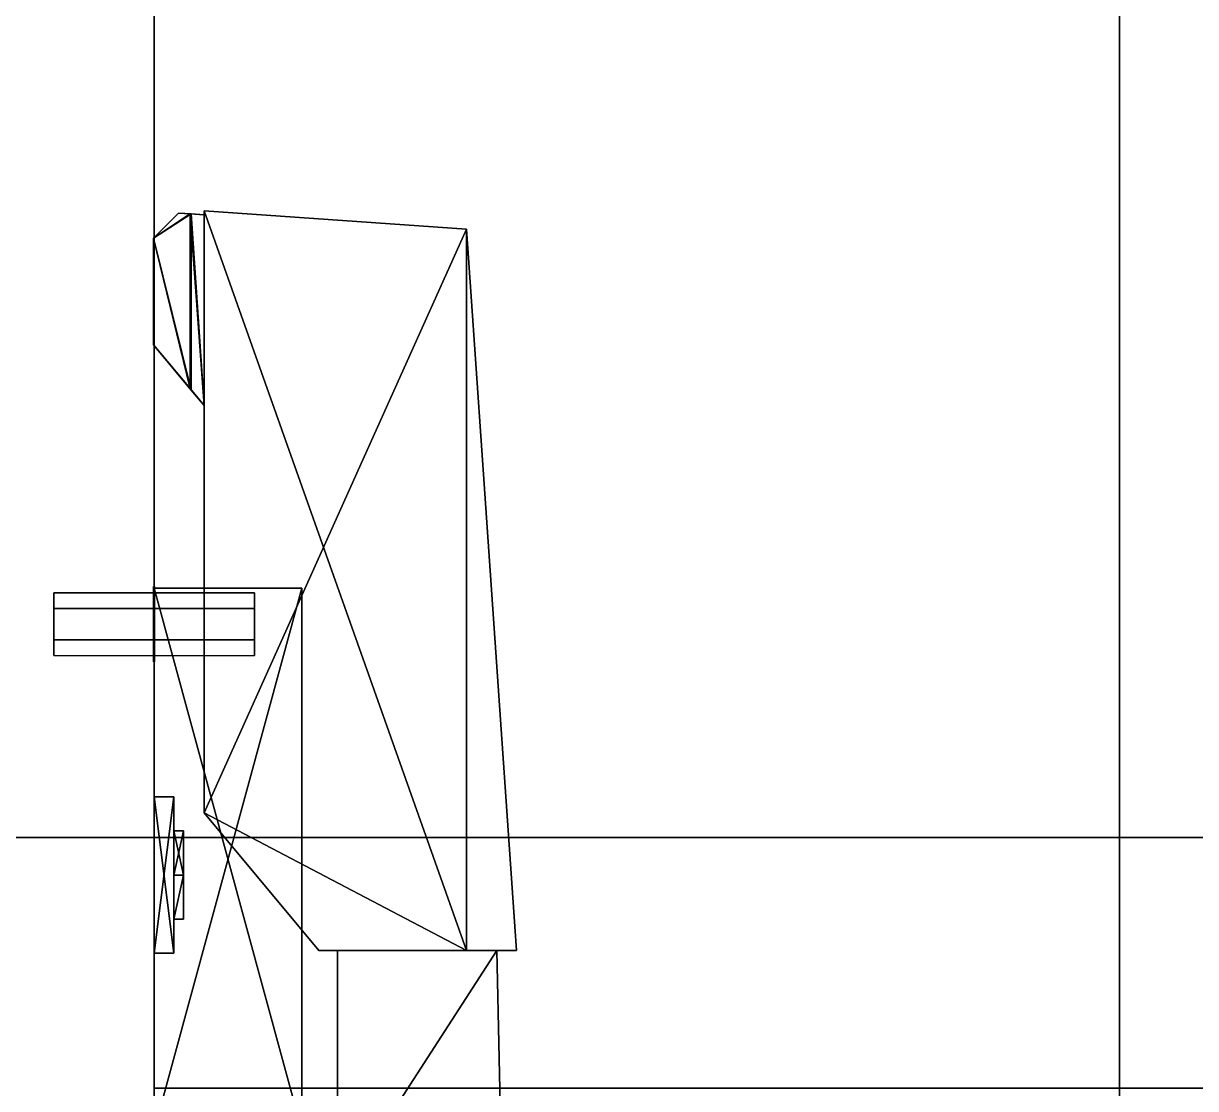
# Model space of a CAD drawing. Extents: x 0 to 3903, y -1756 to 0.
# Drawn here: x 2412.6 to 2506.1, y -498 to -413.1 of the extents above; entities that cross this region are included whole.
import ezdxf

# ---------------------------------------------------------------- set-up
doc = ezdxf.new("R2010")
doc.units = 0
for name, color, linetype in [('LAYER0', 7, 'CONTINUOUS'), ('LAYER1', 7, 'CONTINUOUS'), ('LAYER145', 35, 'CONTINUOUS'), ('LAYER146', 35, 'CONTINUOUS'), ('LAYER151', 8, 'CONTINUOUS'), ('LAYER153', 8, 'CONTINUOUS'), ('LAYER232', 7, 'CONTINUOUS'), ('LAYER250', 7, 'CONTINUOUS'), ('LAYER251', 7, 'CONTINUOUS'), ('LAYER254', 7, 'CONTINUOUS'), ('LAYER255', 254, 'CONTINUOUS'), ('LAYER259', 7, 'CONTINUOUS'), ('LAYER260', 254, 'CONTINUOUS'), ('LAYER271', 253, 'CONTINUOUS'), ('LAYER272', 253, 'CONTINUOUS'), ('LAYER274', 253, 'CONTINUOUS'), ('LAYER275', 253, 'CONTINUOUS'), ('LAYER55', 7, 'CONTINUOUS'), ('LAYER58', 7, 'CONTINUOUS'), ('LAYER70', 7, 'CONTINUOUS')]:
    doc.layers.add(name, color=color, linetype=linetype)

msp = doc.modelspace()

# ---------------------------------------------------------------- linework, layer by layer
at = {"layer": 'LAYER0', "invisible_edges": 1}
for points in [[(3902.994, -18.002), (0.0042, -1756.002), (0.0042, -18.002), (3902.994, -18.002)], [(0.0042, -1756.002), (3902.994, -18.002), (3902.994, -1756.002), (0.0042, -1756.002)], [(3902.994, -1756.002, 5), (0.0042, -18.002, 5), (0.0042, -1756.002, 5), (3902.994, -1756.002, 5)], [(0.0042, -18.002, 5), (3902.994, -1756.002, 5), (3902.994, -18.002, 5), (0.0042, -18.002, 5)]]:
    msp.add_3dface(points, dxfattribs=at)
at = {"layer": 'LAYER145'}
for points, invisible_edges in [([(2405, -168, 885), (2504.26, -310.6499, 885), (2405, -738, 885), (2405, -168, 885)], 3), ([(2504.26, -310.6499, 910), (2405, -168, 910), (2405, -738, 910), (2504.26, -310.6499, 910)], 5), ([(2405, -738, 885), (2504.26, -310.6499, 885), (2500, -343, 885), (2405, -738, 885)], 5), ([(2504.26, -310.6499, 910), (2405, -738, 910), (2500, -343, 910), (2504.26, -310.6499, 910)], 3), ([(2405, -738, 885), (2500, -343, 885), (2500, -543, 885), (2405, -738, 885)], 5), ([(2500, -343, 910), (2405, -738, 910), (2500, -543, 910), (2500, -343, 910)], 3)]:
    msp.add_3dface(points, dxfattribs=dict(at, invisible_edges=invisible_edges))
at = {"layer": 'LAYER146'}
for points, invisible_edges in [([(2405, -168, 910), (2423, -186, 910), (2405, -738, 910), (2405, -168, 910)], 3), ([(2423, -186, 930), (2405, -168, 930), (2423, -720, 930), (2423, -186, 930)], 3), ([(2405, -738, 930), (2423, -720, 930), (2405, -168, 930), (2405, -738, 930)], 3), ([(2423, -720, 910), (2405, -738, 910), (2423, -186, 910), (2423, -720, 910)], 3), ([(2423, -720, 930), (2423, -186, 910), (2423, -186, 930), (2423, -720, 930)], 1), ([(2423, -186, 910), (2423, -720, 930), (2423, -720, 910), (2423, -186, 910)], 1)]:
    msp.add_3dface(points, dxfattribs=dict(at, invisible_edges=invisible_edges))
at = {"layer": 'LAYER151', "invisible_edges": 1}
for points in [[(3535, -168, 1605), (907.0002, -538, 1605), (907.0002, -168, 1605), (3535, -168, 1605)], [(907.0002, -538, 1605), (3535, -168, 1605), (3535, -538, 1605), (907.0002, -538, 1605)], [(3535, -538, 1623), (907.0002, -168, 1623), (907.0002, -538, 1623), (3535, -538, 1623)], [(907.0002, -168, 1623), (3535, -538, 1623), (3535, -168, 1623), (907.0002, -168, 1623)]]:
    msp.add_3dface(points, dxfattribs=at)
at = {"layer": 'LAYER153', "invisible_edges": 1}
for points in [[(3517, -478, 2487), (925.0002, -538, 2487), (925.0002, -478, 2487), (3517, -478, 2487)], [(925.0002, -538, 2487), (3517, -478, 2487), (3517, -538, 2487), (925.0002, -538, 2487)], [(925.0002, -478, 2505), (3517, -478, 2487), (925.0002, -478, 2487), (925.0002, -478, 2505)], [(3517, -478, 2487), (925.0002, -478, 2505), (3517, -478, 2505), (3517, -478, 2487)], [(3517, -538, 2505), (925.0002, -478, 2505), (925.0002, -538, 2505), (3517, -538, 2505)], [(925.0002, -478, 2505), (3517, -538, 2505), (3517, -478, 2505), (925.0002, -478, 2505)]]:
    msp.add_3dface(points, dxfattribs=at)
at = {"layer": 'LAYER232', "invisible_edges": 1}
for points in [[(2405, -168, 1623), (2423, -518, 1623), (2405, -518, 1623), (2405, -168, 1623)], [(2423, -518, 1623), (2405, -168, 1623), (2423, -168, 1623), (2423, -518, 1623)], [(2423, -168, 2487), (2405, -518, 2487), (2423, -518, 2487), (2423, -168, 2487)], [(2405, -518, 2487), (2423, -168, 2487), (2405, -168, 2487), (2405, -518, 2487)], [(2423, -168, 2487), (2423, -518, 1623), (2423, -168, 1623), (2423, -168, 2487)], [(2423, -518, 1623), (2423, -168, 2487), (2423, -518, 2487), (2423, -518, 1623)]]:
    msp.add_3dface(points, dxfattribs=at)
at = {"layer": 'LAYER250', "invisible_edges": 1}
for points in [[(3127, -168, 1624), (2423, -518, 1624), (2423, -168, 1624), (3127, -168, 1624)], [(2423, -518, 1624), (3127, -168, 1624), (3127, -518, 1624), (2423, -518, 1624)], [(2423, -168, 1642), (2423, -518, 1624), (2423, -518, 1642), (2423, -168, 1642)], [(2423, -518, 1624), (2423, -168, 1642), (2423, -168, 1624), (2423, -518, 1624)], [(3127, -518, 1642), (2423, -168, 1642), (2423, -518, 1642), (3127, -518, 1642)], [(2423, -168, 1642), (3127, -518, 1642), (3127, -168, 1642), (2423, -168, 1642)]]:
    msp.add_3dface(points, dxfattribs=at)
at = {"layer": 'LAYER251', "invisible_edges": 1}
for points in [[(2423, -168, 2486), (3127, -518, 2486), (3127, -168, 2486), (2423, -168, 2486)], [(3127, -518, 2486), (2423, -168, 2486), (2423, -518, 2486), (3127, -518, 2486)], [(2423, -168, 2486), (2423, -518, 2468), (2423, -518, 2486), (2423, -168, 2486)], [(2423, -518, 2468), (2423, -168, 2486), (2423, -168, 2468), (2423, -518, 2468)], [(2423, -518, 2468), (3127, -168, 2468), (3127, -518, 2468), (2423, -518, 2468)], [(3127, -168, 2468), (2423, -518, 2468), (2423, -168, 2468), (3127, -168, 2468)]]:
    msp.add_3dface(points, dxfattribs=at)
at = {"layer": 'LAYER254', "invisible_edges": 1}
for points in [[(3127, -192.5999, 1905.333), (2423, -497.9998, 1905.333), (2423, -192.5999, 1905.333), (3127, -192.5999, 1905.333)], [(2423, -497.9998, 1905.333), (3127, -192.5999, 1905.333), (3127, -497.9998, 1905.333), (2423, -497.9998, 1905.333)], [(2423, -192.5999, 1923.333), (2423, -497.9998, 1905.333), (2423, -497.9998, 1923.333), (2423, -192.5999, 1923.333)], [(2423, -497.9998, 1905.333), (2423, -192.5999, 1923.333), (2423, -192.5999, 1905.333), (2423, -497.9998, 1905.333)], [(3127, -497.9998, 1923.333), (2423, -192.5999, 1923.333), (2423, -497.9998, 1923.333), (3127, -497.9998, 1923.333)], [(2423, -192.5999, 1923.333), (3127, -497.9998, 1923.333), (3127, -192.5999, 1923.333), (2423, -192.5999, 1923.333)], [(3127, -497.9998, 1923.333), (2423, -497.9998, 1905.333), (3127, -497.9998, 1905.333), (3127, -497.9998, 1923.333)], [(2423, -497.9998, 1905.333), (3127, -497.9998, 1923.333), (2423, -497.9998, 1923.333), (2423, -497.9998, 1905.333)]]:
    msp.add_3dface(points, dxfattribs=at)
at = {"layer": 'LAYER255'}
for points in [[(2422.95, -458, 1902.833), (2422.95, -464, 1902.833), (2422.95, -462.5, 1905.431), (2422.95, -459.5, 1905.431)], [(2422.95, -458, 1902.833), (2422.95, -464, 1902.833), (2422.95, -462.5, 1900.235), (2422.95, -459.5, 1900.235)], [(2423.05, -458, 1902.833), (2423.05, -464, 1902.833), (2423.05, -462.5, 1905.431), (2423.05, -459.5, 1905.431)], [(2423.05, -458, 1902.833), (2423.05, -464, 1902.833), (2423.05, -462.5, 1900.235), (2423.05, -459.5, 1900.235)], [(2415, -463.5, 1902.833), (2415, -458.5, 1902.833), (2415, -459.75, 1904.998), (2415, -462.25, 1904.998)], [(2415, -463.5, 1902.833), (2415, -462.25, 1900.668), (2415, -459.75, 1900.668), (2415, -458.5, 1902.833)], [(2431, -463.5, 1902.833), (2431, -458.5, 1902.833), (2431, -459.75, 1904.998), (2431, -462.25, 1904.998)], [(2431, -463.5, 1902.833), (2431, -462.25, 1900.668), (2431, -459.75, 1900.668), (2431, -458.5, 1902.833)]]:
    msp.add_3dface(points, dxfattribs=at)
at = {"layer": 'LAYER259', "invisible_edges": 1}
for points in [[(3127, -192.5999, 2186.666), (2423, -497.9998, 2186.666), (2423, -192.5999, 2186.666), (3127, -192.5999, 2186.666)], [(2423, -497.9998, 2186.666), (3127, -192.5999, 2186.666), (3127, -497.9998, 2186.666), (2423, -497.9998, 2186.666)], [(2423, -192.5999, 2204.666), (2423, -497.9998, 2186.666), (2423, -497.9998, 2204.666), (2423, -192.5999, 2204.666)], [(2423, -497.9998, 2186.666), (2423, -192.5999, 2204.666), (2423, -192.5999, 2186.666), (2423, -497.9998, 2186.666)], [(3127, -497.9998, 2204.666), (2423, -192.5999, 2204.666), (2423, -497.9998, 2204.666), (3127, -497.9998, 2204.666)], [(2423, -192.5999, 2204.666), (3127, -497.9998, 2204.666), (3127, -192.5999, 2204.666), (2423, -192.5999, 2204.666)], [(3127, -497.9998, 2204.666), (2423, -497.9998, 2186.666), (3127, -497.9998, 2186.666), (3127, -497.9998, 2204.666)], [(2423, -497.9998, 2186.666), (3127, -497.9998, 2204.666), (2423, -497.9998, 2204.666), (2423, -497.9998, 2186.666)]]:
    msp.add_3dface(points, dxfattribs=at)
at = {"layer": 'LAYER260'}
for points in [[(2422.95, -458, 2184.166), (2422.95, -464, 2184.166), (2422.95, -462.5, 2186.764), (2422.95, -459.5, 2186.764)], [(2422.95, -458, 2184.166), (2422.95, -464, 2184.166), (2422.95, -462.5, 2181.568), (2422.95, -459.5, 2181.568)], [(2423.05, -458, 2184.166), (2423.05, -464, 2184.166), (2423.05, -462.5, 2186.764), (2423.05, -459.5, 2186.764)], [(2423.05, -458, 2184.166), (2423.05, -464, 2184.166), (2423.05, -462.5, 2181.568), (2423.05, -459.5, 2181.568)], [(2415, -463.5, 2184.166), (2415, -458.5, 2184.166), (2415, -459.75, 2186.331), (2415, -462.25, 2186.331)], [(2415, -463.5, 2184.166), (2415, -462.25, 2182.001), (2415, -459.75, 2182.001), (2415, -458.5, 2184.166)], [(2431, -463.5, 2184.166), (2431, -458.5, 2184.166), (2431, -459.75, 2186.331), (2431, -462.25, 2186.331)], [(2431, -463.5, 2184.166), (2431, -462.25, 2182.001), (2431, -459.75, 2182.001), (2431, -458.5, 2184.166)]]:
    msp.add_3dface(points, dxfattribs=at)
at = {"layer": 'LAYER271'}
for points in [[(2447.926, -487.011, 1734.8), (2447.926, -429.5056, 1734.8), (2427, -428.0422, 1734.8), (2447.926, -487.011, 1734.8)], [(2427, -476.0403, 1734.8), (2447.926, -487.011, 1734.8), (2427, -428.0422, 1734.8), (2427, -476.0403, 1734.8)], [(2427, -476.0403, 1734.8), (2427, -428.0422, 1734.8), (2427, -428.0422, 1717.2), (2427, -476.0403, 1734.8)], [(2427, -476.0403, 1717.2), (2427, -476.0403, 1734.8), (2427, -428.0422, 1717.2), (2427, -476.0403, 1717.2)], [(2427, -428.0422, 1734.8), (2447.926, -429.5056, 1717.2), (2427, -428.0422, 1717.2), (2427, -428.0422, 1734.8)], [(2447.926, -429.5056, 1734.8), (2447.926, -429.5056, 1717.2), (2427, -428.0422, 1734.8), (2447.926, -429.5056, 1734.8)], [(2427, -476.0403, 1717.2), (2427, -428.0422, 1717.2), (2447.926, -429.5056, 1717.2), (2427, -476.0403, 1717.2)], [(2422.95, -430.2314, 1735.125), (2425.968, -428.2976, 1735.125), (2424.95, -428.2314, 1735.125), (2422.95, -430.2314, 1735.125)], [(2425.876, -428.2913, 1734.525), (2422.95, -430.2314, 1734.525), (2424.95, -428.2314, 1734.525), (2425.876, -428.2913, 1734.525)], [(2422.95, -430.2314, 1716.875), (2424.95, -428.2314, 1716.875), (2425.968, -428.2976, 1716.875), (2422.95, -430.2314, 1716.875)], [(2425.876, -428.2913, 1717.475), (2424.95, -428.2314, 1717.475), (2422.95, -430.2314, 1717.475), (2425.876, -428.2913, 1717.475)], [(2422.95, -430.2314, 1735.125), (2424.95, -428.2314, 1734.525), (2422.95, -430.2314, 1734.525), (2422.95, -430.2314, 1735.125)], [(2424.95, -428.2314, 1735.125), (2424.95, -428.2314, 1734.525), (2422.95, -430.2314, 1735.125), (2424.95, -428.2314, 1735.125)], [(2422.95, -430.2314, 1716.875), (2422.95, -430.2314, 1717.475), (2424.95, -428.2314, 1717.475), (2422.95, -430.2314, 1716.875)], [(2424.95, -428.2314, 1716.875), (2422.95, -430.2314, 1716.875), (2424.95, -428.2314, 1717.475), (2424.95, -428.2314, 1716.875)], [(2425.876, -428.2913, 1734.525), (2425.876, -442.2256, 1734.525), (2422.95, -430.2314, 1734.525), (2425.876, -428.2913, 1734.525)], [(2425.876, -428.2913, 1717.475), (2422.95, -430.2314, 1717.475), (2425.876, -442.2256, 1717.475), (2425.876, -428.2913, 1717.475)], [(2425.968, -428.2976, 1735.125), (2422.95, -430.2314, 1735.125), (2425.968, -442.3354, 1735.125), (2425.968, -428.2976, 1735.125)], [(2425.968, -428.2976, 1716.875), (2425.968, -442.3354, 1716.875), (2422.95, -430.2314, 1716.875), (2425.968, -428.2976, 1716.875)], [(2424.95, -428.2314, 1735.125), (2425.876, -428.2913, 1734.525), (2424.95, -428.2314, 1734.525), (2424.95, -428.2314, 1735.125)], [(2425.968, -428.2976, 1735.125), (2425.876, -428.2913, 1734.525), (2424.95, -428.2314, 1735.125), (2425.968, -428.2976, 1735.125)], [(2424.95, -428.2314, 1716.875), (2424.95, -428.2314, 1717.475), (2425.876, -428.2913, 1717.475), (2424.95, -428.2314, 1716.875)], [(2425.968, -428.2976, 1716.875), (2424.95, -428.2314, 1716.875), (2425.876, -428.2913, 1717.475), (2425.968, -428.2976, 1716.875)], [(2425.876, -428.2913, 1734.525), (2425.968, -428.2976, 1735.125), (2427, -428.3699, 1734.171), (2425.876, -428.2913, 1734.525)], [(2425.876, -428.2913, 1734.525), (2427, -443.5649, 1734.171), (2425.876, -442.2256, 1734.525), (2425.876, -428.2913, 1734.525)], [(2427, -428.3699, 1734.171), (2427, -443.5649, 1734.171), (2425.876, -428.2913, 1734.525), (2427, -428.3699, 1734.171)], [(2425.876, -428.2913, 1717.475), (2427, -428.3699, 1717.829), (2425.968, -428.2976, 1716.875), (2425.876, -428.2913, 1717.475)], [(2425.876, -428.2913, 1717.475), (2425.876, -442.2256, 1717.475), (2427, -443.5649, 1717.829), (2425.876, -428.2913, 1717.475)], [(2427, -428.3699, 1717.829), (2425.876, -428.2913, 1717.475), (2427, -443.5649, 1717.829), (2427, -428.3699, 1717.829)], [(2425.968, -428.2976, 1735.125), (2427, -443.5649, 1734.8), (2427, -428.3699, 1734.8), (2425.968, -428.2976, 1735.125)], [(2425.968, -442.3354, 1735.125), (2427, -443.5649, 1734.8), (2425.968, -428.2976, 1735.125), (2425.968, -442.3354, 1735.125)], [(2425.968, -428.2976, 1735.125), (2427, -428.3699, 1734.8), (2427, -428.3699, 1734.171), (2425.968, -428.2976, 1735.125)], [(2425.968, -428.2976, 1716.875), (2427, -428.3699, 1717.2), (2427, -443.5649, 1717.2), (2425.968, -428.2976, 1716.875)], [(2425.968, -442.3354, 1716.875), (2425.968, -428.2976, 1716.875), (2427, -443.5649, 1717.2), (2425.968, -442.3354, 1716.875)], [(2425.968, -428.2976, 1716.875), (2427, -428.3699, 1717.829), (2427, -428.3699, 1717.2), (2425.968, -428.2976, 1716.875)], [(2447.926, -487.011, 1717.2), (2427, -476.0403, 1717.2), (2447.926, -429.5056, 1717.2), (2447.926, -487.011, 1717.2)], [(2447.926, -429.5056, 1718.6), (2451.9, -487.011, 1718.6), (2447.926, -487.011, 1718.6), (2447.926, -429.5056, 1718.6)], [(2447.926, -429.5056, 1733.4), (2447.926, -487.011, 1733.4), (2451.9, -487.011, 1733.4), (2447.926, -429.5056, 1733.4)], [(2447.926, -429.5056, 1718.6), (2447.926, -429.5056, 1733.4), (2451.9, -487.011, 1733.4), (2447.926, -429.5056, 1718.6)], [(2451.9, -487.011, 1718.6), (2447.926, -429.5056, 1718.6), (2451.9, -487.011, 1733.4), (2451.9, -487.011, 1718.6)], [(2447.926, -429.5056, 1718.6), (2447.926, -487.011, 1718.6), (2447.926, -487.011, 1717.2), (2447.926, -429.5056, 1718.6)], [(2447.926, -429.5056, 1717.2), (2447.926, -429.5056, 1718.6), (2447.926, -487.011, 1717.2), (2447.926, -429.5056, 1717.2)], [(2447.926, -487.011, 1734.8), (2447.926, -429.5056, 1733.4), (2447.926, -429.5056, 1734.8), (2447.926, -487.011, 1734.8)], [(2447.926, -487.011, 1733.4), (2447.926, -429.5056, 1733.4), (2447.926, -487.011, 1734.8), (2447.926, -487.011, 1733.4)], [(2422.95, -430.2314, 1735.125), (2422.95, -438.7385, 1735.125), (2425.968, -442.3354, 1735.125), (2422.95, -430.2314, 1735.125)], [(2422.95, -430.2314, 1735.125), (2422.95, -430.2314, 1734.525), (2422.95, -438.7385, 1734.525), (2422.95, -430.2314, 1735.125)], [(2422.95, -438.7385, 1735.125), (2422.95, -430.2314, 1735.125), (2422.95, -438.7385, 1734.525), (2422.95, -438.7385, 1735.125)], [(2422.95, -430.2314, 1734.525), (2425.876, -442.2256, 1734.525), (2422.95, -438.7385, 1734.525), (2422.95, -430.2314, 1734.525)], [(2422.95, -430.2314, 1716.875), (2425.968, -442.3354, 1716.875), (2422.95, -438.7385, 1716.875), (2422.95, -430.2314, 1716.875)], [(2422.95, -430.2314, 1716.875), (2422.95, -438.7385, 1717.475), (2422.95, -430.2314, 1717.475), (2422.95, -430.2314, 1716.875)], [(2422.95, -438.7385, 1716.875), (2422.95, -438.7385, 1717.475), (2422.95, -430.2314, 1716.875), (2422.95, -438.7385, 1716.875)], [(2422.95, -430.2314, 1717.475), (2422.95, -438.7385, 1717.475), (2425.876, -442.2256, 1717.475), (2422.95, -430.2314, 1717.475)], [(2422.95, -438.7385, 1735.125), (2422.95, -438.7385, 1734.525), (2425.876, -442.2256, 1734.525), (2422.95, -438.7385, 1735.125)], [(2425.968, -442.3354, 1735.125), (2422.95, -438.7385, 1735.125), (2425.876, -442.2256, 1734.525), (2425.968, -442.3354, 1735.125)], [(2422.95, -438.7385, 1716.875), (2425.876, -442.2256, 1717.475), (2422.95, -438.7385, 1717.475), (2422.95, -438.7385, 1716.875)], [(2425.968, -442.3354, 1716.875), (2425.876, -442.2256, 1717.475), (2422.95, -438.7385, 1716.875), (2425.968, -442.3354, 1716.875)], [(2425.968, -442.3354, 1735.125), (2425.876, -442.2256, 1734.525), (2427, -443.5649, 1734.171), (2425.968, -442.3354, 1735.125)], [(2425.968, -442.3354, 1716.875), (2427, -443.5649, 1717.829), (2425.876, -442.2256, 1717.475), (2425.968, -442.3354, 1716.875)], [(2427, -443.5649, 1734.8), (2425.968, -442.3354, 1735.125), (2427, -443.5649, 1734.171), (2427, -443.5649, 1734.8)], [(2427, -443.5649, 1717.2), (2427, -443.5649, 1717.829), (2425.968, -442.3354, 1716.875), (2427, -443.5649, 1717.2)], [(2427, -476.0403, 1734.8), (2436.142, -487.011, 1734.8), (2447.926, -487.011, 1734.8), (2427, -476.0403, 1734.8)], [(2436.142, -487.011, 1717.2), (2427, -476.0403, 1717.2), (2447.926, -487.011, 1717.2), (2436.142, -487.011, 1717.2)], [(2427, -476.0403, 1734.8), (2427, -476.0403, 1717.2), (2436.142, -487.011, 1717.2), (2427, -476.0403, 1734.8)], [(2436.142, -487.011, 1734.8), (2427, -476.0403, 1734.8), (2436.142, -487.011, 1717.2), (2436.142, -487.011, 1734.8)], [(2436.142, -487.011, 1734.8), (2447.926, -487.011, 1717.2), (2447.926, -487.011, 1734.8), (2436.142, -487.011, 1734.8)], [(2436.142, -487.011, 1717.2), (2447.926, -487.011, 1717.2), (2436.142, -487.011, 1734.8), (2436.142, -487.011, 1717.2)], [(2437.625, -506.666, 1732.7), (2450.725, -504.2454, 1732.7), (2450.334, -487.011, 1732.7), (2437.625, -506.666, 1732.7)], [(2437.625, -487.011, 1732.7), (2437.625, -506.666, 1732.7), (2450.334, -487.011, 1732.7), (2437.625, -487.011, 1732.7)], [(2437.625, -506.666, 1719.3), (2450.334, -487.011, 1719.3), (2450.725, -504.2454, 1719.3), (2437.625, -506.666, 1719.3)], [(2437.625, -487.011, 1719.3), (2450.334, -487.011, 1719.3), (2437.625, -506.666, 1719.3), (2437.625, -487.011, 1719.3)], [(2437.625, -506.666, 1732.7), (2437.625, -487.011, 1719.3), (2437.625, -506.666, 1719.3), (2437.625, -506.666, 1732.7)], [(2437.625, -487.011, 1732.7), (2437.625, -487.011, 1719.3), (2437.625, -506.666, 1732.7), (2437.625, -487.011, 1732.7)], [(2447.926, -487.011, 1733.4), (2451.9, -487.011, 1718.6), (2451.9, -487.011, 1733.4), (2447.926, -487.011, 1733.4)], [(2447.926, -487.011, 1718.6), (2451.9, -487.011, 1718.6), (2447.926, -487.011, 1733.4), (2447.926, -487.011, 1718.6)], [(2450.334, -487.011, 1732.7), (2450.725, -504.2454, 1732.7), (2450.725, -504.2454, 1719.3), (2450.334, -487.011, 1732.7)], [(2450.334, -487.011, 1719.3), (2450.334, -487.011, 1732.7), (2450.725, -504.2454, 1719.3), (2450.334, -487.011, 1719.3)]]:
    msp.add_3dface(points, dxfattribs=at)
at = {"layer": 'LAYER272'}
for points in [[(2423, -458.1428, 1720), (2434.78, -501.3635, 1720), (2423, -501.3635, 1720), (2423, -458.1428, 1720)], [(2434.78, -458.1428, 1720), (2434.78, -501.3635, 1720), (2423, -458.1428, 1720), (2434.78, -458.1428, 1720)], [(2423, -458.1428, 1732), (2434.78, -458.1428, 1720), (2423, -458.1428, 1720), (2423, -458.1428, 1732)], [(2434.78, -458.1428, 1732), (2434.78, -458.1428, 1720), (2423, -458.1428, 1732), (2434.78, -458.1428, 1732)], [(2423, -501.3635, 1732), (2434.78, -458.1428, 1732), (2423, -458.1428, 1732), (2423, -501.3635, 1732)], [(2434.78, -501.3635, 1732), (2434.78, -458.1428, 1732), (2423, -501.3635, 1732), (2434.78, -501.3635, 1732)], [(2434.78, -458.1428, 1720), (2434.78, -501.3635, 1732), (2434.78, -501.3635, 1720), (2434.78, -458.1428, 1720)], [(2434.78, -458.1428, 1732), (2434.78, -501.3635, 1732), (2434.78, -458.1428, 1720), (2434.78, -458.1428, 1732)], [(2423, -474.7661, 1749), (2423, -487.2339, 1749), (2424.571, -487.2339, 1749), (2423, -474.7661, 1749)], [(2424.571, -474.7661, 1749), (2423, -474.7661, 1749), (2424.571, -487.2339, 1749), (2424.571, -474.7661, 1749)], [(2423, -474.7661, 1703), (2423, -474.7661, 1749), (2424.571, -474.7661, 1749), (2423, -474.7661, 1703)], [(2424.571, -474.7661, 1703), (2423, -474.7661, 1703), (2424.571, -474.7661, 1749), (2424.571, -474.7661, 1703)], [(2423, -487.2339, 1703), (2423, -474.7661, 1703), (2424.571, -474.7661, 1703), (2423, -487.2339, 1703)], [(2424.571, -487.2339, 1703), (2423, -487.2339, 1703), (2424.571, -474.7661, 1703), (2424.571, -487.2339, 1703)], [(2424.571, -474.7661, 1749), (2424.571, -487.2339, 1749), (2424.571, -487.2339, 1703), (2424.571, -474.7661, 1749)], [(2424.571, -474.7661, 1703), (2424.571, -474.7661, 1749), (2424.571, -487.2339, 1703), (2424.571, -474.7661, 1703)], [(2424.571, -481, 1737.757), (2425.356, -477.4736, 1742), (2425.356, -481, 1737.757), (2424.571, -481, 1737.757)], [(2424.571, -477.4736, 1742), (2425.356, -477.4736, 1742), (2424.571, -481, 1737.757), (2424.571, -477.4736, 1742)], [(2424.571, -477.4736, 1742), (2425.356, -481, 1746.243), (2425.356, -477.4736, 1742), (2424.571, -477.4736, 1742)], [(2424.571, -481, 1746.243), (2425.356, -481, 1746.243), (2424.571, -477.4736, 1742), (2424.571, -481, 1746.243)], [(2424.571, -481, 1737.757), (2424.571, -477.4736, 1742), (2424.571, -481, 1746.243), (2424.571, -481, 1737.757)], [(2424.571, -481, 1705.757), (2425.356, -477.4736, 1710), (2425.356, -481, 1705.757), (2424.571, -481, 1705.757)], [(2424.571, -477.4736, 1710), (2425.356, -477.4736, 1710), (2424.571, -481, 1705.757), (2424.571, -477.4736, 1710)], [(2424.571, -477.4736, 1710), (2425.356, -481, 1714.243), (2425.356, -477.4736, 1710), (2424.571, -477.4736, 1710)], [(2424.571, -481, 1714.243), (2425.356, -481, 1714.243), (2424.571, -477.4736, 1710), (2424.571, -481, 1714.243)], [(2424.571, -481, 1705.757), (2424.571, -477.4736, 1710), (2424.571, -481, 1714.243), (2424.571, -481, 1705.757)], [(2425.356, -484.5264, 1742), (2425.356, -477.4736, 1742), (2425.356, -481, 1746.243), (2425.356, -484.5264, 1742)], [(2425.356, -481, 1737.757), (2425.356, -477.4736, 1742), (2425.356, -484.5264, 1742), (2425.356, -481, 1737.757)], [(2425.356, -484.5264, 1710), (2425.356, -477.4736, 1710), (2425.356, -481, 1714.243), (2425.356, -484.5264, 1710)], [(2425.356, -481, 1705.757), (2425.356, -477.4736, 1710), (2425.356, -484.5264, 1710), (2425.356, -481, 1705.757)], [(2424.571, -484.5264, 1742), (2425.356, -481, 1737.757), (2425.356, -484.5264, 1742), (2424.571, -484.5264, 1742)], [(2424.571, -481, 1737.757), (2425.356, -481, 1737.757), (2424.571, -484.5264, 1742), (2424.571, -481, 1737.757)], [(2424.571, -484.5264, 1742), (2424.571, -481, 1737.757), (2424.571, -481, 1746.243), (2424.571, -484.5264, 1742)], [(2424.571, -484.5264, 1742), (2425.356, -481, 1746.243), (2424.571, -481, 1746.243), (2424.571, -484.5264, 1742)], [(2425.356, -484.5264, 1742), (2425.356, -481, 1746.243), (2424.571, -484.5264, 1742), (2425.356, -484.5264, 1742)], [(2424.571, -484.5264, 1710), (2425.356, -481, 1705.757), (2425.356, -484.5264, 1710), (2424.571, -484.5264, 1710)], [(2424.571, -481, 1705.757), (2425.356, -481, 1705.757), (2424.571, -484.5264, 1710), (2424.571, -481, 1705.757)], [(2424.571, -484.5264, 1710), (2424.571, -481, 1705.757), (2424.571, -481, 1714.243), (2424.571, -484.5264, 1710)], [(2424.571, -484.5264, 1710), (2425.356, -481, 1714.243), (2424.571, -481, 1714.243), (2424.571, -484.5264, 1710)], [(2425.356, -484.5264, 1710), (2425.356, -481, 1714.243), (2424.571, -484.5264, 1710), (2425.356, -484.5264, 1710)], [(2424.571, -487.2339, 1749), (2423, -487.2339, 1749), (2423, -487.2339, 1703), (2424.571, -487.2339, 1749)], [(2424.571, -487.2339, 1703), (2424.571, -487.2339, 1749), (2423, -487.2339, 1703), (2424.571, -487.2339, 1703)]]:
    msp.add_3dface(points, dxfattribs=at)
at = {"layer": 'LAYER274'}
for points in [[(2447.926, -487.011, 2392.8), (2447.926, -429.5056, 2392.8), (2427, -428.0422, 2392.8), (2447.926, -487.011, 2392.8)], [(2427, -476.0403, 2392.8), (2447.926, -487.011, 2392.8), (2427, -428.0422, 2392.8), (2427, -476.0403, 2392.8)], [(2427, -476.0403, 2392.8), (2427, -428.0422, 2392.8), (2427, -428.0422, 2375.2), (2427, -476.0403, 2392.8)], [(2427, -476.0403, 2375.2), (2427, -476.0403, 2392.8), (2427, -428.0422, 2375.2), (2427, -476.0403, 2375.2)], [(2427, -428.0422, 2392.8), (2447.926, -429.5056, 2375.2), (2427, -428.0422, 2375.2), (2427, -428.0422, 2392.8)], [(2447.926, -429.5056, 2392.8), (2447.926, -429.5056, 2375.2), (2427, -428.0422, 2392.8), (2447.926, -429.5056, 2392.8)], [(2427, -476.0403, 2375.2), (2427, -428.0422, 2375.2), (2447.926, -429.5056, 2375.2), (2427, -476.0403, 2375.2)], [(2422.95, -430.2314, 2393.125), (2425.968, -428.2976, 2393.125), (2424.95, -428.2314, 2393.125), (2422.95, -430.2314, 2393.125)], [(2425.876, -428.2913, 2392.525), (2422.95, -430.2314, 2392.525), (2424.95, -428.2314, 2392.525), (2425.876, -428.2913, 2392.525)], [(2422.95, -430.2314, 2374.875), (2424.95, -428.2314, 2374.875), (2425.968, -428.2976, 2374.875), (2422.95, -430.2314, 2374.875)], [(2425.876, -428.2913, 2375.475), (2424.95, -428.2314, 2375.475), (2422.95, -430.2314, 2375.475), (2425.876, -428.2913, 2375.475)], [(2422.95, -430.2314, 2393.125), (2424.95, -428.2314, 2392.525), (2422.95, -430.2314, 2392.525), (2422.95, -430.2314, 2393.125)], [(2424.95, -428.2314, 2393.125), (2424.95, -428.2314, 2392.525), (2422.95, -430.2314, 2393.125), (2424.95, -428.2314, 2393.125)], [(2422.95, -430.2314, 2374.875), (2422.95, -430.2314, 2375.475), (2424.95, -428.2314, 2375.475), (2422.95, -430.2314, 2374.875)], [(2424.95, -428.2314, 2374.875), (2422.95, -430.2314, 2374.875), (2424.95, -428.2314, 2375.475), (2424.95, -428.2314, 2374.875)], [(2425.876, -428.2913, 2392.525), (2425.876, -442.2256, 2392.525), (2422.95, -430.2314, 2392.525), (2425.876, -428.2913, 2392.525)], [(2425.876, -428.2913, 2375.475), (2422.95, -430.2314, 2375.475), (2425.876, -442.2256, 2375.475), (2425.876, -428.2913, 2375.475)], [(2425.968, -428.2976, 2393.125), (2422.95, -430.2314, 2393.125), (2425.968, -442.3354, 2393.125), (2425.968, -428.2976, 2393.125)], [(2425.968, -428.2976, 2374.875), (2425.968, -442.3354, 2374.875), (2422.95, -430.2314, 2374.875), (2425.968, -428.2976, 2374.875)], [(2424.95, -428.2314, 2393.125), (2425.876, -428.2913, 2392.525), (2424.95, -428.2314, 2392.525), (2424.95, -428.2314, 2393.125)], [(2425.968, -428.2976, 2393.125), (2425.876, -428.2913, 2392.525), (2424.95, -428.2314, 2393.125), (2425.968, -428.2976, 2393.125)], [(2424.95, -428.2314, 2374.875), (2424.95, -428.2314, 2375.475), (2425.876, -428.2913, 2375.475), (2424.95, -428.2314, 2374.875)], [(2425.968, -428.2976, 2374.875), (2424.95, -428.2314, 2374.875), (2425.876, -428.2913, 2375.475), (2425.968, -428.2976, 2374.875)], [(2425.876, -428.2913, 2392.525), (2425.968, -428.2976, 2393.125), (2427, -428.3699, 2392.171), (2425.876, -428.2913, 2392.525)], [(2425.876, -428.2913, 2392.525), (2427, -443.5649, 2392.171), (2425.876, -442.2256, 2392.525), (2425.876, -428.2913, 2392.525)], [(2427, -428.3699, 2392.171), (2427, -443.5649, 2392.171), (2425.876, -428.2913, 2392.525), (2427, -428.3699, 2392.171)], [(2425.876, -428.2913, 2375.475), (2427, -428.3699, 2375.829), (2425.968, -428.2976, 2374.875), (2425.876, -428.2913, 2375.475)], [(2425.876, -428.2913, 2375.475), (2425.876, -442.2256, 2375.475), (2427, -443.5649, 2375.829), (2425.876, -428.2913, 2375.475)], [(2427, -428.3699, 2375.829), (2425.876, -428.2913, 2375.475), (2427, -443.5649, 2375.829), (2427, -428.3699, 2375.829)], [(2425.968, -428.2976, 2393.125), (2427, -443.5649, 2392.8), (2427, -428.3699, 2392.8), (2425.968, -428.2976, 2393.125)], [(2425.968, -442.3354, 2393.125), (2427, -443.5649, 2392.8), (2425.968, -428.2976, 2393.125), (2425.968, -442.3354, 2393.125)], [(2425.968, -428.2976, 2393.125), (2427, -428.3699, 2392.8), (2427, -428.3699, 2392.171), (2425.968, -428.2976, 2393.125)], [(2425.968, -428.2976, 2374.875), (2427, -428.3699, 2375.2), (2427, -443.5649, 2375.2), (2425.968, -428.2976, 2374.875)], [(2425.968, -442.3354, 2374.875), (2425.968, -428.2976, 2374.875), (2427, -443.5649, 2375.2), (2425.968, -442.3354, 2374.875)], [(2425.968, -428.2976, 2374.875), (2427, -428.3699, 2375.829), (2427, -428.3699, 2375.2), (2425.968, -428.2976, 2374.875)], [(2447.926, -487.011, 2375.2), (2427, -476.0403, 2375.2), (2447.926, -429.5056, 2375.2), (2447.926, -487.011, 2375.2)], [(2447.926, -429.5056, 2376.6), (2451.9, -487.011, 2376.6), (2447.926, -487.011, 2376.6), (2447.926, -429.5056, 2376.6)], [(2447.926, -429.5056, 2391.4), (2447.926, -487.011, 2391.4), (2451.9, -487.011, 2391.4), (2447.926, -429.5056, 2391.4)], [(2447.926, -429.5056, 2376.6), (2447.926, -429.5056, 2391.4), (2451.9, -487.011, 2391.4), (2447.926, -429.5056, 2376.6)], [(2451.9, -487.011, 2376.6), (2447.926, -429.5056, 2376.6), (2451.9, -487.011, 2391.4), (2451.9, -487.011, 2376.6)], [(2447.926, -429.5056, 2376.6), (2447.926, -487.011, 2376.6), (2447.926, -487.011, 2375.2), (2447.926, -429.5056, 2376.6)], [(2447.926, -429.5056, 2375.2), (2447.926, -429.5056, 2376.6), (2447.926, -487.011, 2375.2), (2447.926, -429.5056, 2375.2)], [(2447.926, -487.011, 2392.8), (2447.926, -429.5056, 2391.4), (2447.926, -429.5056, 2392.8), (2447.926, -487.011, 2392.8)], [(2447.926, -487.011, 2391.4), (2447.926, -429.5056, 2391.4), (2447.926, -487.011, 2392.8), (2447.926, -487.011, 2391.4)], [(2422.95, -430.2314, 2393.125), (2422.95, -438.7385, 2393.125), (2425.968, -442.3354, 2393.125), (2422.95, -430.2314, 2393.125)], [(2422.95, -430.2314, 2393.125), (2422.95, -430.2314, 2392.525), (2422.95, -438.7385, 2392.525), (2422.95, -430.2314, 2393.125)], [(2422.95, -438.7385, 2393.125), (2422.95, -430.2314, 2393.125), (2422.95, -438.7385, 2392.525), (2422.95, -438.7385, 2393.125)], [(2422.95, -430.2314, 2392.525), (2425.876, -442.2256, 2392.525), (2422.95, -438.7385, 2392.525), (2422.95, -430.2314, 2392.525)], [(2422.95, -430.2314, 2374.875), (2425.968, -442.3354, 2374.875), (2422.95, -438.7385, 2374.875), (2422.95, -430.2314, 2374.875)], [(2422.95, -430.2314, 2374.875), (2422.95, -438.7385, 2375.475), (2422.95, -430.2314, 2375.475), (2422.95, -430.2314, 2374.875)], [(2422.95, -438.7385, 2374.875), (2422.95, -438.7385, 2375.475), (2422.95, -430.2314, 2374.875), (2422.95, -438.7385, 2374.875)], [(2422.95, -430.2314, 2375.475), (2422.95, -438.7385, 2375.475), (2425.876, -442.2256, 2375.475), (2422.95, -430.2314, 2375.475)], [(2422.95, -438.7385, 2393.125), (2422.95, -438.7385, 2392.525), (2425.876, -442.2256, 2392.525), (2422.95, -438.7385, 2393.125)], [(2425.968, -442.3354, 2393.125), (2422.95, -438.7385, 2393.125), (2425.876, -442.2256, 2392.525), (2425.968, -442.3354, 2393.125)], [(2422.95, -438.7385, 2374.875), (2425.876, -442.2256, 2375.475), (2422.95, -438.7385, 2375.475), (2422.95, -438.7385, 2374.875)], [(2425.968, -442.3354, 2374.875), (2425.876, -442.2256, 2375.475), (2422.95, -438.7385, 2374.875), (2425.968, -442.3354, 2374.875)], [(2425.968, -442.3354, 2393.125), (2425.876, -442.2256, 2392.525), (2427, -443.5649, 2392.171), (2425.968, -442.3354, 2393.125)], [(2425.968, -442.3354, 2374.875), (2427, -443.5649, 2375.829), (2425.876, -442.2256, 2375.475), (2425.968, -442.3354, 2374.875)], [(2427, -443.5649, 2392.8), (2425.968, -442.3354, 2393.125), (2427, -443.5649, 2392.171), (2427, -443.5649, 2392.8)], [(2427, -443.5649, 2375.2), (2427, -443.5649, 2375.829), (2425.968, -442.3354, 2374.875), (2427, -443.5649, 2375.2)], [(2427, -476.0403, 2392.8), (2436.142, -487.011, 2392.8), (2447.926, -487.011, 2392.8), (2427, -476.0403, 2392.8)], [(2436.142, -487.011, 2375.2), (2427, -476.0403, 2375.2), (2447.926, -487.011, 2375.2), (2436.142, -487.011, 2375.2)], [(2427, -476.0403, 2392.8), (2427, -476.0403, 2375.2), (2436.142, -487.011, 2375.2), (2427, -476.0403, 2392.8)], [(2436.142, -487.011, 2392.8), (2427, -476.0403, 2392.8), (2436.142, -487.011, 2375.2), (2436.142, -487.011, 2392.8)], [(2436.142, -487.011, 2392.8), (2447.926, -487.011, 2375.2), (2447.926, -487.011, 2392.8), (2436.142, -487.011, 2392.8)], [(2436.142, -487.011, 2375.2), (2447.926, -487.011, 2375.2), (2436.142, -487.011, 2392.8), (2436.142, -487.011, 2375.2)], [(2437.625, -506.666, 2390.7), (2450.725, -504.2454, 2390.7), (2450.334, -487.011, 2390.7), (2437.625, -506.666, 2390.7)], [(2437.625, -487.011, 2390.7), (2437.625, -506.666, 2390.7), (2450.334, -487.011, 2390.7), (2437.625, -487.011, 2390.7)], [(2437.625, -506.666, 2377.3), (2450.334, -487.011, 2377.3), (2450.725, -504.2454, 2377.3), (2437.625, -506.666, 2377.3)], [(2437.625, -487.011, 2377.3), (2450.334, -487.011, 2377.3), (2437.625, -506.666, 2377.3), (2437.625, -487.011, 2377.3)], [(2437.625, -506.666, 2390.7), (2437.625, -487.011, 2377.3), (2437.625, -506.666, 2377.3), (2437.625, -506.666, 2390.7)], [(2437.625, -487.011, 2390.7), (2437.625, -487.011, 2377.3), (2437.625, -506.666, 2390.7), (2437.625, -487.011, 2390.7)], [(2447.926, -487.011, 2391.4), (2451.9, -487.011, 2376.6), (2451.9, -487.011, 2391.4), (2447.926, -487.011, 2391.4)], [(2447.926, -487.011, 2376.6), (2451.9, -487.011, 2376.6), (2447.926, -487.011, 2391.4), (2447.926, -487.011, 2376.6)], [(2450.334, -487.011, 2390.7), (2450.725, -504.2454, 2390.7), (2450.725, -504.2454, 2377.3), (2450.334, -487.011, 2390.7)], [(2450.334, -487.011, 2377.3), (2450.334, -487.011, 2390.7), (2450.725, -504.2454, 2377.3), (2450.334, -487.011, 2377.3)]]:
    msp.add_3dface(points, dxfattribs=at)
at = {"layer": 'LAYER275'}
for points in [[(2423, -458.1428, 2378), (2434.78, -501.3635, 2378), (2423, -501.3635, 2378), (2423, -458.1428, 2378)], [(2434.78, -458.1428, 2378), (2434.78, -501.3635, 2378), (2423, -458.1428, 2378), (2434.78, -458.1428, 2378)], [(2423, -458.1428, 2390), (2434.78, -458.1428, 2378), (2423, -458.1428, 2378), (2423, -458.1428, 2390)], [(2434.78, -458.1428, 2390), (2434.78, -458.1428, 2378), (2423, -458.1428, 2390), (2434.78, -458.1428, 2390)], [(2423, -501.3635, 2390), (2434.78, -458.1428, 2390), (2423, -458.1428, 2390), (2423, -501.3635, 2390)], [(2434.78, -501.3635, 2390), (2434.78, -458.1428, 2390), (2423, -501.3635, 2390), (2434.78, -501.3635, 2390)], [(2434.78, -458.1428, 2378), (2434.78, -501.3635, 2390), (2434.78, -501.3635, 2378), (2434.78, -458.1428, 2378)], [(2434.78, -458.1428, 2390), (2434.78, -501.3635, 2390), (2434.78, -458.1428, 2378), (2434.78, -458.1428, 2390)], [(2423, -474.7661, 2407), (2423, -487.2339, 2407), (2424.571, -487.2339, 2407), (2423, -474.7661, 2407)], [(2424.571, -474.7661, 2407), (2423, -474.7661, 2407), (2424.571, -487.2339, 2407), (2424.571, -474.7661, 2407)], [(2423, -474.7661, 2361), (2423, -474.7661, 2407), (2424.571, -474.7661, 2407), (2423, -474.7661, 2361)], [(2424.571, -474.7661, 2361), (2423, -474.7661, 2361), (2424.571, -474.7661, 2407), (2424.571, -474.7661, 2361)], [(2423, -487.2339, 2361), (2423, -474.7661, 2361), (2424.571, -474.7661, 2361), (2423, -487.2339, 2361)], [(2424.571, -487.2339, 2361), (2423, -487.2339, 2361), (2424.571, -474.7661, 2361), (2424.571, -487.2339, 2361)], [(2424.571, -474.7661, 2407), (2424.571, -487.2339, 2407), (2424.571, -487.2339, 2361), (2424.571, -474.7661, 2407)], [(2424.571, -474.7661, 2361), (2424.571, -474.7661, 2407), (2424.571, -487.2339, 2361), (2424.571, -474.7661, 2361)], [(2424.571, -481, 2395.757), (2425.356, -477.4736, 2400), (2425.356, -481, 2395.757), (2424.571, -481, 2395.757)], [(2424.571, -477.4736, 2400), (2425.356, -477.4736, 2400), (2424.571, -481, 2395.757), (2424.571, -477.4736, 2400)], [(2424.571, -477.4736, 2400), (2425.356, -481, 2404.243), (2425.356, -477.4736, 2400), (2424.571, -477.4736, 2400)], [(2424.571, -481, 2404.243), (2425.356, -481, 2404.243), (2424.571, -477.4736, 2400), (2424.571, -481, 2404.243)], [(2424.571, -481, 2395.757), (2424.571, -477.4736, 2400), (2424.571, -481, 2404.243), (2424.571, -481, 2395.757)], [(2424.571, -481, 2363.757), (2425.356, -477.4736, 2368), (2425.356, -481, 2363.757), (2424.571, -481, 2363.757)], [(2424.571, -477.4736, 2368), (2425.356, -477.4736, 2368), (2424.571, -481, 2363.757), (2424.571, -477.4736, 2368)], [(2424.571, -477.4736, 2368), (2425.356, -481, 2372.243), (2425.356, -477.4736, 2368), (2424.571, -477.4736, 2368)], [(2424.571, -481, 2372.243), (2425.356, -481, 2372.243), (2424.571, -477.4736, 2368), (2424.571, -481, 2372.243)], [(2424.571, -481, 2363.757), (2424.571, -477.4736, 2368), (2424.571, -481, 2372.243), (2424.571, -481, 2363.757)], [(2425.356, -484.5264, 2400), (2425.356, -477.4736, 2400), (2425.356, -481, 2404.243), (2425.356, -484.5264, 2400)], [(2425.356, -481, 2395.757), (2425.356, -477.4736, 2400), (2425.356, -484.5264, 2400), (2425.356, -481, 2395.757)], [(2425.356, -484.5264, 2368), (2425.356, -477.4736, 2368), (2425.356, -481, 2372.243), (2425.356, -484.5264, 2368)], [(2425.356, -481, 2363.757), (2425.356, -477.4736, 2368), (2425.356, -484.5264, 2368), (2425.356, -481, 2363.757)], [(2424.571, -484.5264, 2400), (2425.356, -481, 2395.757), (2425.356, -484.5264, 2400), (2424.571, -484.5264, 2400)], [(2424.571, -481, 2395.757), (2425.356, -481, 2395.757), (2424.571, -484.5264, 2400), (2424.571, -481, 2395.757)], [(2424.571, -484.5264, 2400), (2424.571, -481, 2395.757), (2424.571, -481, 2404.243), (2424.571, -484.5264, 2400)], [(2424.571, -484.5264, 2400), (2425.356, -481, 2404.243), (2424.571, -481, 2404.243), (2424.571, -484.5264, 2400)], [(2425.356, -484.5264, 2400), (2425.356, -481, 2404.243), (2424.571, -484.5264, 2400), (2425.356, -484.5264, 2400)], [(2424.571, -484.5264, 2368), (2425.356, -481, 2363.757), (2425.356, -484.5264, 2368), (2424.571, -484.5264, 2368)], [(2424.571, -481, 2363.757), (2425.356, -481, 2363.757), (2424.571, -484.5264, 2368), (2424.571, -481, 2363.757)], [(2424.571, -484.5264, 2368), (2424.571, -481, 2363.757), (2424.571, -481, 2372.243), (2424.571, -484.5264, 2368)], [(2424.571, -484.5264, 2368), (2425.356, -481, 2372.243), (2424.571, -481, 2372.243), (2424.571, -484.5264, 2368)], [(2425.356, -484.5264, 2368), (2425.356, -481, 2372.243), (2424.571, -484.5264, 2368), (2425.356, -484.5264, 2368)], [(2424.571, -487.2339, 2407), (2423, -487.2339, 2407), (2423, -487.2339, 2361), (2424.571, -487.2339, 2407)], [(2424.571, -487.2339, 2361), (2424.571, -487.2339, 2407), (2423, -487.2339, 2361), (2424.571, -487.2339, 2361)]]:
    msp.add_3dface(points, dxfattribs=at)
at = {"layer": 'LAYER55', "invisible_edges": 1}
for points in [[(3657, -168, 205.5), (2423, -718, 205.5), (2423, -168, 205.5), (3657, -168, 205.5)], [(2423, -718, 205.5), (3657, -168, 205.5), (3657, -718, 205.5), (2423, -718, 205.5)], [(2423, -168, 223.5), (2423, -718, 205.5), (2423, -718, 223.5), (2423, -168, 223.5)], [(2423, -718, 205.5), (2423, -168, 223.5), (2423, -168, 205.5), (2423, -718, 205.5)], [(3657, -718, 223.5), (2423, -168, 223.5), (2423, -718, 223.5), (3657, -718, 223.5)], [(2423, -168, 223.5), (3657, -718, 223.5), (3657, -168, 223.5), (2423, -168, 223.5)]]:
    msp.add_3dface(points, dxfattribs=at)
at = {"layer": 'LAYER58', "invisible_edges": 1}
for points in [[(2405, -168, 204.5), (2423, -718, 204.5), (2405, -718, 204.5), (2405, -168, 204.5)], [(2423, -718, 204.5), (2405, -168, 204.5), (2423, -168, 204.5), (2423, -718, 204.5)], [(2423, -168, 884.5), (2405, -718, 884.5), (2423, -718, 884.5), (2423, -168, 884.5)], [(2405, -718, 884.5), (2423, -168, 884.5), (2405, -168, 884.5), (2405, -718, 884.5)], [(2423, -168, 884.5), (2423, -718, 204.5), (2423, -168, 204.5), (2423, -168, 884.5)], [(2423, -718, 204.5), (2423, -168, 884.5), (2423, -718, 884.5), (2423, -718, 204.5)]]:
    msp.add_3dface(points, dxfattribs=at)
at = {"layer": 'LAYER70', "invisible_edges": 1}
for points in [[(3657, -192.5999, 535.5), (2423, -617.9998, 535.5), (2423, -192.5999, 535.5), (3657, -192.5999, 535.5)], [(2423, -617.9998, 535.5), (3657, -192.5999, 535.5), (3657, -617.9998, 535.5), (2423, -617.9998, 535.5)], [(2423, -192.5999, 553.5), (2423, -617.9998, 535.5), (2423, -617.9998, 553.5), (2423, -192.5999, 553.5)], [(2423, -617.9998, 535.5), (2423, -192.5999, 553.5), (2423, -192.5999, 535.5), (2423, -617.9998, 535.5)], [(3657, -617.9998, 553.5), (2423, -192.5999, 553.5), (2423, -617.9998, 553.5), (3657, -617.9998, 553.5)], [(2423, -192.5999, 553.5), (3657, -617.9998, 553.5), (3657, -192.5999, 553.5), (2423, -192.5999, 553.5)]]:
    msp.add_3dface(points, dxfattribs=at)

# ---------------------------------------------------------------- meshes
at = {"layer": 'LAYER1'}
mesh = msp.add_polymesh((5, 2), dxfattribs=at)
for k, corner in enumerate([(150.0001, -168.0002, 2955), (150.0001, -1606, 2955), (3752.999, -168.0002, 2955), (150.0001, -168.0002, 2955), (3752.999, -1606, 2955), (3752.999, -168.0002, 2955), (150, -1606, 2955), (3752.999, -1606, 2955), (0, -1756, 2955), (3902.999, -1756, 2955)]):
    mesh.set_mesh_vertex(divmod(k, 2), corner)
at = {"layer": 'LAYER255'}
mesh = msp.add_polymesh((2, 6), dxfattribs=dict(at, n_close=True))
for k, corner in enumerate([(2423.05, -464, 1902.833), (2423.05, -462.5, 1905.431), (2423.05, -459.5, 1905.431), (2423.05, -458, 1902.833), (2423.05, -459.5, 1900.235), (2423.05, -462.5, 1900.235), (2422.95, -464, 1902.833), (2422.95, -462.5, 1905.431), (2422.95, -459.5, 1905.431), (2422.95, -458, 1902.833), (2422.95, -459.5, 1900.235), (2422.95, -462.5, 1900.235)]):
    mesh.set_mesh_vertex(divmod(k, 6), corner)
mesh = msp.add_polymesh((2, 6), dxfattribs=dict(at, n_close=True))
for k, corner in enumerate([(2431, -463.5, 1902.833), (2431, -462.25, 1904.998), (2431, -459.75, 1904.998), (2431, -458.5, 1902.833), (2431, -459.75, 1900.668), (2431, -462.25, 1900.668), (2415, -463.5, 1902.833), (2415, -462.25, 1904.998), (2415, -459.75, 1904.998), (2415, -458.5, 1902.833), (2415, -459.75, 1900.668), (2415, -462.25, 1900.668)]):
    mesh.set_mesh_vertex(divmod(k, 6), corner)
at = {"layer": 'LAYER260'}
mesh = msp.add_polymesh((2, 6), dxfattribs=dict(at, n_close=True))
for k, corner in enumerate([(2423.05, -464, 2184.166), (2423.05, -462.5, 2186.764), (2423.05, -459.5, 2186.764), (2423.05, -458, 2184.166), (2423.05, -459.5, 2181.568), (2423.05, -462.5, 2181.568), (2422.95, -464, 2184.166), (2422.95, -462.5, 2186.764), (2422.95, -459.5, 2186.764), (2422.95, -458, 2184.166), (2422.95, -459.5, 2181.568), (2422.95, -462.5, 2181.568)]):
    mesh.set_mesh_vertex(divmod(k, 6), corner)
mesh = msp.add_polymesh((2, 6), dxfattribs=dict(at, n_close=True))
for k, corner in enumerate([(2431, -463.5, 2184.166), (2431, -462.25, 2186.331), (2431, -459.75, 2186.331), (2431, -458.5, 2184.166), (2431, -459.75, 2182.001), (2431, -462.25, 2182.001), (2415, -463.5, 2184.166), (2415, -462.25, 2186.331), (2415, -459.75, 2186.331), (2415, -458.5, 2184.166), (2415, -459.75, 2182.001), (2415, -462.25, 2182.001)]):
    mesh.set_mesh_vertex(divmod(k, 6), corner)

doc.saveas('drawing.dxf')
